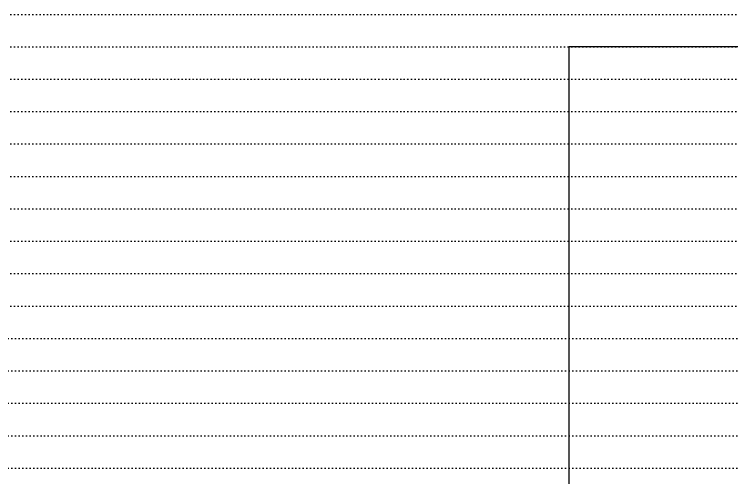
# Model space of a CAD drawing. Header units: millimetres. Extents: x -1499 to 6658, y -12483 to -6008.
# Drawn here: x 1230.7 to 1496.5, y -6581.6 to -6410.1 of the extents above; entities that cross this region are included whole.
import ezdxf

# ---------------------------------------------------------------- set-up
doc = ezdxf.new("R2010")
doc.units = ezdxf.units.MM
doc.linetypes.add('A-DOTLN01H', pattern=[0.125, 0, -0.125])
doc.layers.add('_와꾸', color=7, linetype='Continuous', plot=False)
doc.layers.add('CR-GRID', color=56, linetype='A-DOTLN01H')

msp = doc.modelspace()

# ---------------------------------------------------------------- linework, layer by layer
at = {"layer": '_와꾸', "color": 7, "true_color": 0xffffff}
msp.add_lwpolyline([(1436.16, -6938.06), (2236.16, -6938.06), (2236.16, -6422.06), (1436.16, -6422.06)], close=True, dxfattribs=at)
at = {"layer": 'CR-GRID', "linetype": 'A-DOTLN01H', "ltscale": 10}
for p, q in [((696.16, -6410.06), (3836.16, -6410.06)), ((696.16, -6422.06), (3836.16, -6422.06)), ((696.16, -6434.06), (5427.83, -6434.06)), ((696.16, -6446.06), (5427.83, -6446.06)), ((696.16, -6458.06), (5427.83, -6458.06)), ((696.16, -6470.06), (5427.83, -6470.06)), ((696.16, -6482.06), (5427.83, -6482.06)), ((696.16, -6494.06), (5427.83, -6494.06)), ((696.16, -6506.06), (5427.83, -6506.06)), ((696.16, -6518.06), (2236.16, -6518.06)), ((236.16, -6530.06), (2236.16, -6530.06)), ((236.16, -6542.06), (2236.16, -6542.06)), ((236.16, -6554.06), (5427.83, -6554.06)), ((236.16, -6566.06), (5427.83, -6566.06))]:
    msp.add_line(p, q, dxfattribs=at)
at = {"layer": 'CR-GRID', "color": 6, "linetype": 'A-DOTLN01H', "ltscale": 10}
msp.add_line((236.16, -6578.06), (5427.83, -6578.06), dxfattribs=at)

doc.saveas('drawing.dxf')
